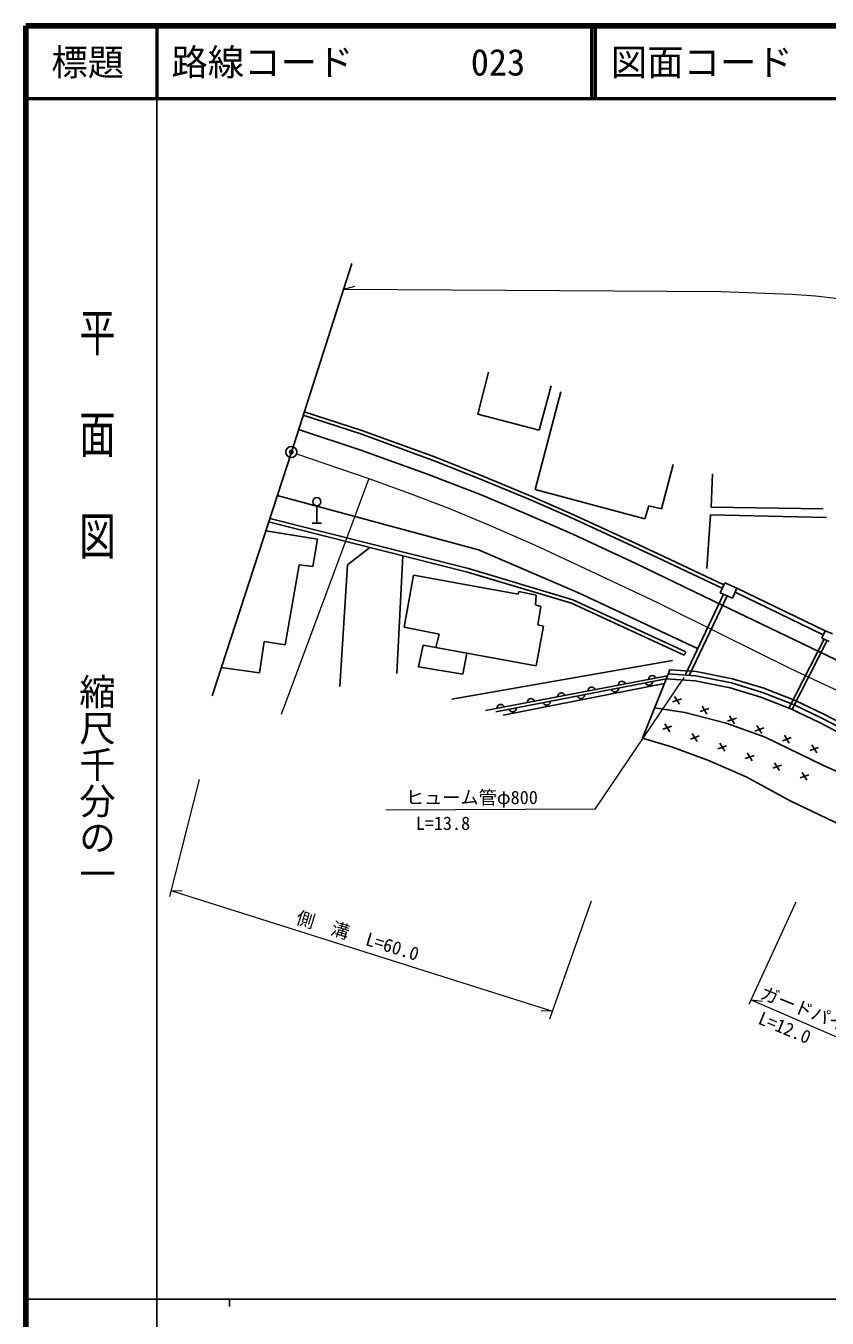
# Model space of a CAD drawing. Units: millimetres, scale not verified. Extents: x 40000 to 680000, y 20000 to 380000.
# Drawn here: x 40000 to 150116, y 202409 to 380000 of the extents above; entities that cross this region are included whole.
import ezdxf
from ezdxf.enums import TextEntityAlignment as Align

# ---------------------------------------------------------------- set-up
doc = ezdxf.new("R2010")
doc.units = ezdxf.units.MM
doc.header["$LTSCALE"] = 1000
doc.header["$PDMODE"] = 32
doc.header["$PDSIZE"] = 500
doc.linetypes.add('CHAIN', pattern=[18.5, 12, -1.5, 3.5, -1.5])
for name, color, linetype, lineweight in [('M-BGD', 7, 'Continuous', 25), ('M-BMK', 2, 'CHAIN', 13), ('M-BMK-OTRS', 5, 'Continuous', 25), ('M-BMK-SRVR', 3, 'Continuous', 25), ('M-STR-HTXT', 7, 'Continuous', 13), ('M-STR-STRC', 7, 'Continuous', 25), ('M-TTL', 2, 'Continuous', 140), ('M-TTL-BAND', 7, 'Continuous', 25), ('M-TTL-LINE', 7, 'Continuous', 50)]:
    doc.layers.add(name, color=color, linetype=linetype, lineweight=lineweight)
doc.layers.add('M-OTRS', color=6, linetype='Continuous')
doc.layers.add('M-TTL-TXT', color=7, linetype='Continuous')
doc.styles.add('@ＭＳ ゴシック', font='')
doc.styles.add('ＭＳ ゴシック', font='')
doc.styles.get('@ＭＳ ゴシック').set_extended_font_data('@MS Gothic')
doc.styles.get('ＭＳ ゴシック').set_extended_font_data('MS Gothic')

msp = doc.modelspace()

# ---------------------------------------------------------------- linework, layer by layer
at = {"layer": 'M-BGD'}
for p, q in [((103558, 332386), (102105, 326643)), ((110546, 324429), (112206, 330517)), ((113521, 329687), (109992, 316265)), ((86182, 324394), (78260, 326961)), ((86019, 323921), (78107, 326485)), ((102105, 326643), (110546, 324429)), ((86019, 323921), (96116, 320245)), ((86182, 324394), (96293, 320713)), ((96116, 320245), (102271, 317810)), ((96293, 320713), (102459, 318273)), ((127359, 313635), (128950, 319724)), ((102459, 318273), (109541, 315328)), ((134344, 318432), (134178, 313838)), ((102271, 317810), (109345, 314868)), ((109992, 316265), (125075, 312252)), ((109345, 314868), (114880, 312432)), ((109541, 315328), (115085, 312889)), ((79983, 314047), (79983, 311667)), ((115085, 312889), (122951, 309288)), ((125075, 312252), (125629, 314051)), ((125629, 314051), (127359, 313635)), ((134067, 312786), (133569, 305424)), ((150009, 312454), (134067, 312786)), ((134178, 313838), (149566, 313616)), ((73366, 311845), (100678, 304932)), ((73521, 312321), (100811, 305414)), ((79353, 311667), (80613, 311667)), ((114880, 312432), (122740, 308835)), ((72958, 310588), (80057, 309458)), ((80057, 309458), (79448, 305695)), ((122951, 309288), (127655, 307063)), ((84220, 305940), (87266, 308326)), ((122740, 308835), (127441, 306611)), ((77566, 305916), (75629, 294956)), ((79448, 305695), (77566, 305916)), ((83168, 289224), (84220, 305940)), ((91821, 307173), (90972, 290995)), ((127441, 306611), (135710, 302726)), ((127655, 307063), (135915, 303183)), ((93259, 304490), (91986, 297350)), ((107650, 301889), (93259, 304490)), ((100678, 304932), (115000, 300642)), ((100811, 305414), (115177, 301111)), ((107761, 302276), (107650, 301889)), ((110141, 301778), (107761, 302276)), ((135429, 302098), (136037, 303456)), ((137112, 301345), (135429, 302098)), ((136037, 303456), (137719, 302703)), ((137719, 302703), (137112, 301345)), ((149583, 296327), (137474, 302156)), ((149822, 296878), (137719, 302703)), ((110030, 300450), (110141, 301778)), ((110750, 300228), (110030, 300450)), ((110362, 297682), (110750, 300228)), ((115000, 300642), (130477, 293507)), ((115177, 301111), (130686, 293961)), ((135883, 301895), (130609, 290781)), ((131138, 290746), (136392, 301667)), ((91986, 297350), (96801, 296409)), ((110141, 292036), (111137, 297516)), ((111137, 297516), (110362, 297682)), ((149378, 295854), (149822, 296878)), ((149822, 296878), (150841, 296435)), ((72751, 295399), (72086, 291082)), ((75629, 294956), (72751, 295399)), ((94587, 294914), (93978, 291925)), ((96358, 294582), (94587, 294914)), ((96801, 296409), (96358, 294582)), ((149695, 295716), (144862, 286246)), ((145286, 286075), (150105, 295538)), ((150396, 295411), (149378, 295854)), ((96358, 294582), (110141, 292036)), ((100067, 290929), (100584, 293802)), ((130477, 293507), (130686, 293961)), ((72086, 291082), (66855, 291811)), ((93978, 291925), (100067, 290929)), ((98526, 287459), (128858, 292773)), ((128526, 291611), (124762, 282090)), ((128492, 291524), (132129, 291281)), ((132129, 291281), (137102, 290277)), ((103153, 285931), (128159, 290683)), ((104570, 285710), (127990, 290255)), ((105588, 285267), (127745, 289635)), ((121433, 289527), (121417, 289402)), ((121474, 289636), (121433, 289527)), ((121553, 289753), (121474, 289636)), ((121640, 289831), (121553, 289753)), ((121751, 289893), (121640, 289831)), ((121908, 289923), (121751, 289893)), ((122033, 289906), (121908, 289923)), ((122143, 289865), (122033, 289906)), ((122260, 289786), (122143, 289865)), ((122337, 289699), (122260, 289786)), ((122399, 289588), (122337, 289699)), ((125157, 289705), (125219, 289595)), ((125219, 289595), (125297, 289508)), ((125297, 289508), (125415, 289429)), ((125601, 290319), (125584, 290194)), ((125642, 290428), (125601, 290319)), ((125721, 290545), (125642, 290428)), ((125808, 290623), (125721, 290545)), ((125919, 290685), (125808, 290623)), ((125917, 289465), (126004, 289543)), ((126076, 290715), (125919, 290685)), ((126004, 289543), (126083, 289660)), ((126201, 290698), (126076, 290715)), ((126083, 289660), (126123, 289770)), ((126123, 289770), (126139, 289895)), ((126311, 290657), (126201, 290698)), ((126427, 290578), (126311, 290657)), ((126505, 290491), (126427, 290578)), ((126567, 290380), (126505, 290491)), ((127990, 290255), (131956, 289989)), ((128260, 290938), (132049, 290685)), ((131956, 289989), (136785, 289014)), ((132049, 290685), (136956, 289694)), ((136956, 289694), (141230, 288407)), ((137102, 290277), (141425, 288975)), ((113098, 287943), (113081, 287818)), ((113138, 288052), (113098, 287943)), ((113218, 288169), (113138, 288052)), ((113305, 288247), (113218, 288169)), ((113415, 288309), (113305, 288247)), ((113572, 288339), (113415, 288309)), ((113698, 288322), (113572, 288339)), ((113807, 288281), (113698, 288322)), ((113924, 288202), (113807, 288281)), ((114002, 288115), (113924, 288202)), ((114063, 288004), (114002, 288115)), ((115789, 287887), (115851, 287777)), ((115851, 287777), (115929, 287690)), ((116549, 287647), (116635, 287725)), ((116635, 287725), (116714, 287842)), ((116714, 287842), (116754, 287952)), ((116754, 287952), (116771, 288077)), ((117266, 288735), (117249, 288610)), ((117306, 288844), (117266, 288735)), ((117385, 288961), (117306, 288844)), ((117473, 289039), (117385, 288961)), ((117583, 289101), (117473, 289039)), ((117740, 289131), (117583, 289101)), ((117865, 289114), (117740, 289131)), ((117975, 289073), (117865, 289114)), ((118092, 288994), (117975, 289073)), ((118169, 288907), (118092, 288994)), ((118231, 288796), (118169, 288907)), ((120473, 288796), (120535, 288686)), ((120535, 288686), (120613, 288599)), ((120613, 288599), (120730, 288520)), ((120730, 288520), (120840, 288480)), ((120840, 288480), (120965, 288464)), ((120965, 288464), (121123, 288494)), ((121123, 288494), (121233, 288556)), ((121233, 288556), (121319, 288634)), ((121319, 288634), (121399, 288751)), ((121399, 288751), (121438, 288861)), ((121438, 288861), (121455, 288986)), ((125415, 289429), (125524, 289389)), ((125524, 289389), (125650, 289373)), ((125650, 289373), (125807, 289403)), ((125807, 289403), (125917, 289465)), ((129152, 287853), (129827, 286765)), ((136785, 289014), (141002, 287745)), ((141002, 287745), (145218, 286107)), ((141230, 288407), (145498, 286750)), ((141425, 288975), (145737, 287301)), ((104762, 286359), (104745, 286234)), ((104802, 286468), (104762, 286359)), ((104882, 286585), (104802, 286468)), ((104969, 286663), (104882, 286585)), ((105079, 286725), (104969, 286663)), ((105237, 286755), (105079, 286725)), ((105362, 286738), (105237, 286755)), ((105471, 286697), (105362, 286738)), ((105588, 286618), (105471, 286697)), ((105666, 286531), (105588, 286618)), ((105728, 286420), (105666, 286531)), ((106421, 286069), (106483, 285959)), ((106483, 285959), (106561, 285872)), ((107267, 285907), (107346, 286024)), ((107346, 286024), (107386, 286134)), ((107386, 286134), (107402, 286259)), ((108930, 287151), (108913, 287026)), ((108970, 287260), (108930, 287151)), ((109050, 287377), (108970, 287260)), ((109137, 287455), (109050, 287377)), ((109247, 287517), (109137, 287455)), ((109404, 287547), (109247, 287517)), ((109530, 287530), (109404, 287547)), ((109639, 287489), (109530, 287530)), ((109756, 287410), (109639, 287489)), ((109834, 287323), (109756, 287410)), ((109896, 287212), (109834, 287323)), ((111105, 286978), (111167, 286868)), ((111167, 286868), (111245, 286781)), ((111245, 286781), (111362, 286702)), ((111362, 286702), (111472, 286662)), ((111472, 286662), (111597, 286646)), ((111597, 286646), (111754, 286676)), ((111754, 286676), (111864, 286738)), ((111864, 286738), (111951, 286816)), ((111951, 286816), (112030, 286933)), ((112030, 286933), (112070, 287043)), ((112070, 287043), (112087, 287168)), ((115929, 287690), (116046, 287611)), ((116046, 287611), (116156, 287571)), ((116156, 287571), (116281, 287555)), ((116281, 287555), (116438, 287585)), ((116438, 287585), (116549, 287647)), ((126426, 286298), (130579, 285647)), ((130094, 287520), (128885, 287099)), ((133865, 286185), (132656, 285764)), ((132922, 286519), (133598, 285431)), ((145218, 286107), (149073, 284248)), ((145498, 286750), (149387, 284874)), ((145737, 287301), (149656, 285410)), ((106561, 285872), (106678, 285793)), ((106678, 285793), (106788, 285753)), ((106788, 285753), (106913, 285737)), ((106913, 285737), (107070, 285767)), ((107070, 285767), (107180, 285829)), ((107180, 285829), (107267, 285907)), ((130579, 285647), (136253, 284194)), ((136253, 284194), (141580, 282257)), ((137636, 284850), (136426, 284430)), ((136693, 285184), (137369, 284096)), ((149073, 284248), (154305, 281520)), ((149387, 284874), (154605, 282153)), ((149656, 285410), (154861, 282695)), ((128760, 283749), (127550, 283328)), ((127817, 284083), (128493, 282995)), ((132530, 282414), (131321, 281994)), ((131588, 282748), (132263, 281660)), ((141407, 283515), (140197, 283095)), ((140464, 283849), (141140, 282761)), ((144235, 282514), (144910, 281426)), ((128736, 280910), (124762, 282090)), ((133718, 279083), (128736, 280910)), ((136301, 281079), (135091, 280659)), ((135358, 281413), (136034, 280325)), ((141580, 282257), (149537, 278382)), ((145177, 282181), (143968, 281760)), ((148948, 280846), (147738, 280425)), ((148005, 281179), (148681, 280092)), ((138976, 276814), (133718, 279083)), ((140072, 279745), (138862, 279324)), ((139129, 280078), (139805, 278990)), ((143843, 278410), (142633, 277989)), ((142900, 278743), (143576, 277656)), ((147613, 277075), (146404, 276655)), ((146671, 277409), (147346, 276321)), ((149537, 278382), (158047, 274577)), ((145021, 273515), (138976, 276814)), ((157087, 267703), (145021, 273515))]:
    msp.add_line(p, q, dxfattribs=at)
msp.add_circle((79983, 314607), 560, dxfattribs=at)
at = {"layer": 'M-BMK'}
for p, q in [((77194, 321195), (87141, 317800)), ((87141, 317800), (92662, 315788)), ((92662, 315788), (98197, 313662)), ((98197, 313662), (103466, 311493)), ((103466, 311493), (109995, 308631)), ((109995, 308631), (116106, 305797)), ((116106, 305797), (126689, 300793)), ((126689, 300793), (135444, 296432)), ((135444, 296432), (145186, 291617)), ((145186, 291617), (156973, 286120))]:
    msp.add_line(p, q, dxfattribs=at)
at = {"layer": 'M-BMK-OTRS'}
for q in [(84810, 347329), (65599, 287947)]:
    msp.add_line((76484, 321437), q, dxfattribs=at)
at = {"layer": 'M-BMK-SRVR'}
for radius in [750, 30]:
    msp.add_circle((76484, 321437), radius, dxfattribs=at)
at = {"layer": 'M-OTRS'}
msp.add_point((76484, 321437), dxfattribs=at)
at = {"layer": 'M-STR-HTXT'}
for p, q in [((83684, 343829), (85187, 344240)), ((83684, 343829), (135569, 343513)), ((87141, 317800), (75083, 285352)), ((130443, 290450), (118211, 272350)), ((63802, 276414), (59720, 260362)), ((118211, 272350), (89482, 272209)), ((59930, 261190), (61487, 261139)), ((59930, 261190), (112378, 244604)), ((117683, 259696), (111982, 243478)), ((139405, 245539), (145850, 259620)), ((139695, 246171), (141237, 245955)), ((139695, 246171), (152135, 240729)), ((112378, 244604), (110821, 244656))]:
    msp.add_line(p, q, dxfattribs=at)
msp.add_lwpolyline([(135569, 343513), (145320, 343138), (148512, 342898), (151693, 342551)], dxfattribs=at)
at = {"layer": 'M-STR-STRC'}
for p, q in [((77474, 324515), (86017, 321690)), ((86017, 321690), (95080, 318438)), ((95080, 318438), (102553, 315532)), ((74544, 315469), (102196, 307988)), ((102553, 315532), (108526, 313029)), ((108526, 313029), (115168, 310123)), ((115168, 310123), (123817, 306111)), ((102196, 307988), (115936, 302087)), ((123817, 306111), (134472, 300991)), ((115936, 302087), (132320, 294448)), ((134472, 300991), (153540, 291834))]:
    msp.add_line(p, q, dxfattribs=at)
at = {"layer": 'M-TTL'}
for p, q in [((40000, 380000), (40000, 20000)), ((680000, 380000), (40000, 380000))]:
    msp.add_line(p, q, dxfattribs=at)
at = {"layer": 'M-TTL-BAND'}
for p, q in [((58000, 370000), (58000, 20000)), ((40000, 205000), (579000, 205000)), ((68000, 205000), (68000, 204000))]:
    msp.add_line(p, q, dxfattribs=at)
at = {"layer": 'M-TTL-LINE'}
for p, q in [((58000, 380000), (58000, 370000)), ((117750, 380000), (117750, 370000)), ((118250, 380000), (118250, 370000)), ((40000, 370000), (680000, 370000))]:
    msp.add_line(p, q, dxfattribs=at)

# ---------------------------------------------------------------- texts
at = {"layer": 'M-STR-HTXT', "style": 'ＭＳ ゴシック'}
for s, p in [('ヒューム管φ800', (92225, 272503)), ('L=13.8', (93576, 268956))]:
    msp.add_text(s, height=1833, dxfattribs=at).set_placement(p, align=Align.BOTTOM_LEFT)
for s, rotation, p in [('側\u3000溝\u3000L=60.0', 342.7, (76825, 256161)), ('ガードパイプ', 338.2, (140553, 245892)), ('L=12.0', 337.5, (140273, 242406))]:
    msp.add_text(s, height=1833, rotation=rotation, dxfattribs=at).set_placement(p, align=Align.BOTTOM_LEFT)
at = {"layer": 'M-TTL-BAND', "style": '@ＭＳ ゴシック', "width": 1.4}
msp.add_text('平  面  図', height=3666, rotation=270, dxfattribs=at).set_placement((49777, 306475), align=Align.MIDDLE_RIGHT)
at = {"layer": 'M-TTL-BAND', "style": '@ＭＳ ゴシック'}
msp.add_text('縮尺千分の一', height=3666, rotation=270, dxfattribs=at).set_placement((49777, 261030), align=Align.MIDDLE_RIGHT)
at = {"layer": 'M-TTL-TXT', "style": 'ＭＳ ゴシック'}
msp.add_text('標題', height=3666, dxfattribs=at).set_placement((48500, 375000), align=Align.MIDDLE_CENTER)
for s, p in [('路線コード', (60000, 375000)), ('023', (101142, 375000)), ('図面コード', (120380, 375000))]:
    msp.add_text(s, height=3666, dxfattribs=at).set_placement(p, align=Align.MIDDLE_LEFT)

doc.saveas('drawing.dxf')
